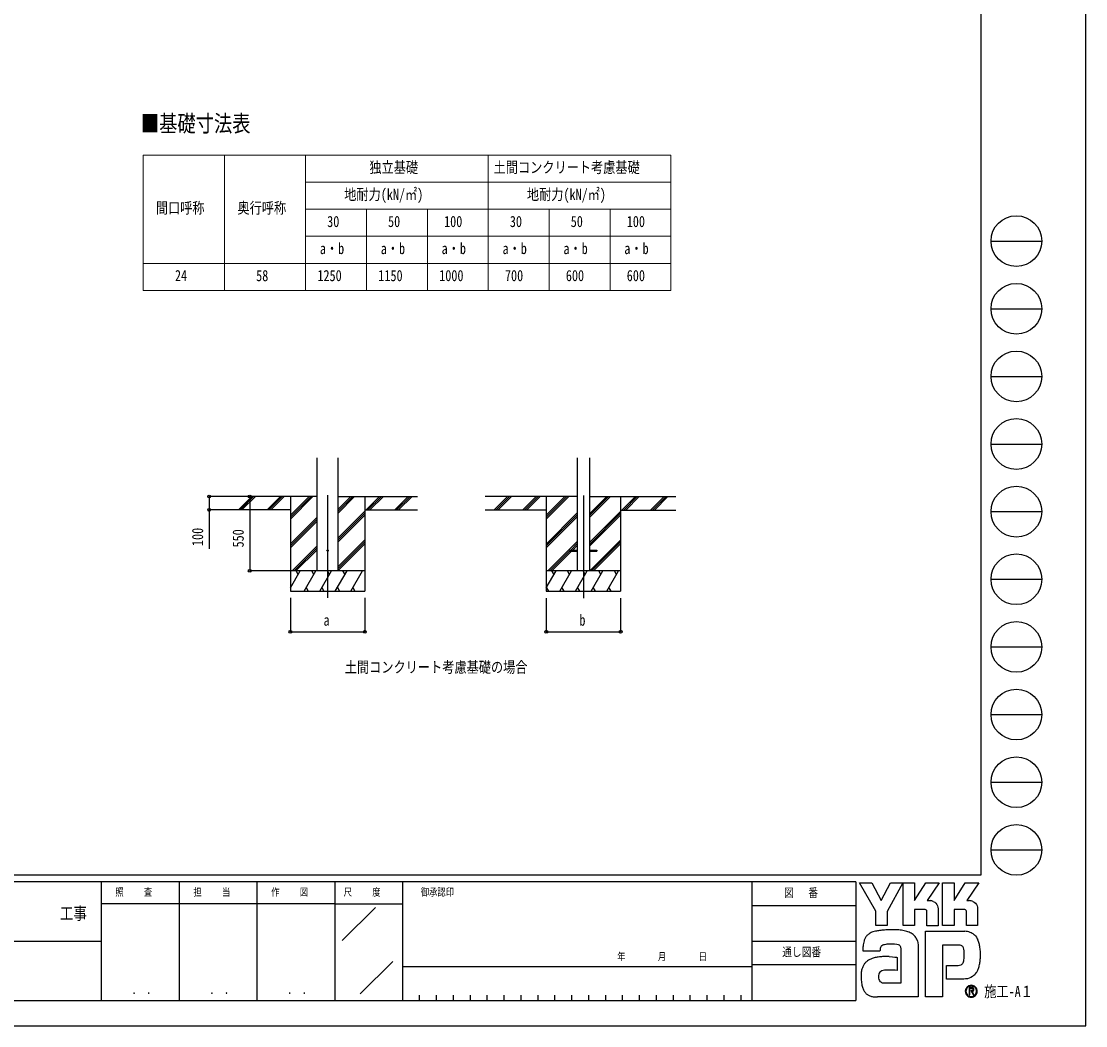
# Model space of a CAD drawing. Units: millimetres, scale not verified. Extents: x -10512 to 10512, y -7425 to 7425.
# Drawn here: x 2646 to 10512, y -7425 to 0 of the extents above; entities that cross this region are included whole.
import ezdxf
from ezdxf.enums import TextEntityAlignment as Align

# ---------------------------------------------------------------- set-up
doc = ezdxf.new("R2010")
doc.units = ezdxf.units.MM
doc.header["$LTSCALE"] = 30
doc.layers.add('0-1_TABLE1', color=7, linetype='Continuous', lineweight=18)
for name, color, linetype in [('0-2_USER1', 3, 'Continuous'), ('0-3_YKK_12', 2, 'Continuous'), ('0-4_YKK_A1', 4, 'Continuous'), ('0-5_YKK_D', 6, 'Continuous'), ('0-6_YKK_ZWAK', 7, 'Continuous')]:
    doc.layers.add(name, color=color, linetype=linetype)
doc.styles.add('ＭＳ ゴシック', font='')
doc.styles.get('ＭＳ ゴシック').set_extended_font_data('MS Gothic')

msp = doc.modelspace()

# ---------------------------------------------------------------- linework, layer by layer
at = {"layer": '0-1_TABLE1'}
for p, q in [((3547.55, -989.47), (7447.55, -989.47)), ((3547.55, -989.47), (3547.55, -1989.47)), ((4147.55, -989.47), (4147.55, -1989.47)), ((4747.55, -989.47), (4747.55, -1989.47)), ((6097.55, -989.47), (6097.55, -1989.47)), ((4747.55, -1189.47), (7447.55, -1189.47)), ((4747.55, -1389.47), (7447.55, -1389.47)), ((5197.55, -1389.47), (5197.55, -1989.47)), ((5647.55, -1389.47), (5647.55, -1989.47)), ((6547.55, -1389.47), (6547.55, -1989.47)), ((6997.55, -1389.47), (6997.55, -1989.47)), ((4747.55, -1589.47), (7447.55, -1589.47)), ((3547.55, -1789.47), (7447.55, -1789.47)), ((3547.55, -1989.47), (7447.55, -1989.47))]:
    msp.add_line(p, q, dxfattribs=at)
msp.add_lwpolyline([(7447.55, -989.47), (7447.55, -1389.47), (7447.55, -1989.47)], dxfattribs=at)
at = {"layer": '0-3_YKK_12'}
for p, q in [((4909.55, -3503.29), (4909.55, -4262.5)), ((6800.55, -3504.29), (6800.55, -4263.5))]:
    msp.add_line(p, q, dxfattribs=at)
at = {"layer": '0-4_YKK_A1'}
for p, q in [((4831.8, -4062.5), (4831.8, -3227.15)), ((4987.3, -4062.5), (4987.3, -3227.15)), ((6755.35, -3228.15), (6755.35, -4063.5)), ((6845.75, -3228.15), (6845.75, -4063.5)), ((4831.8, -3512.5), (4183.6, -3512.5)), ((4250.29, -3611.1), (4348.88, -3512.5)), ((4263.02, -3612.5), (4363.02, -3512.5)), ((4277.17, -3612.5), (4377.17, -3512.5)), ((4462.42, -3611.1), (4561.01, -3512.5)), ((4475.16, -3612.5), (4575.16, -3512.5)), ((4489.3, -3612.5), (4589.3, -3512.5)), ((4634.55, -3512.5), (4634.55, -4212.5)), ((4634.55, -3679.38), (4801.43, -3512.5)), ((4634.55, -3665.24), (4787.29, -3512.5)), ((4634.55, -3651.1), (4773.15, -3512.5)), ((4987.3, -3635), (5109.8, -3512.5)), ((4987.3, -3620.86), (5095.66, -3512.5)), ((4987.3, -3606.71), (5081.51, -3512.5)), ((4987.3, -3512.5), (5575.17, -3512.5)), ((5184.55, -3512.5), (5184.55, -4212.5)), ((5193.65, -3612.5), (5293.65, -3512.5)), ((5207.79, -3612.5), (5307.79, -3512.5)), ((5221.93, -3612.5), (5321.93, -3512.5)), ((5405.78, -3612.5), (5505.78, -3512.5)), ((5419.92, -3612.5), (5519.92, -3512.5)), ((5434.06, -3612.5), (5534.06, -3512.5)), ((6755.35, -3513.5), (6074.6, -3513.5)), ((6141.29, -3612.1), (6239.88, -3513.5)), ((6154.02, -3613.5), (6254.03, -3513.5)), ((6168.17, -3613.5), (6268.17, -3513.5)), ((6353.42, -3612.1), (6452.02, -3513.5)), ((6366.16, -3613.5), (6466.16, -3513.5)), ((6380.3, -3613.5), (6480.3, -3513.5)), ((6525.55, -3513.5), (6525.55, -4213.5)), ((6525.55, -3680.38), (6692.43, -3513.5)), ((6525.55, -3666.24), (6678.29, -3513.5)), ((6525.55, -3652.1), (6664.15, -3513.5)), ((6845.75, -3668.55), (7000.8, -3513.5)), ((6845.75, -3654.41), (6986.66, -3513.5)), ((6845.75, -3640.26), (6972.52, -3513.5)), ((6845.75, -3513.5), (7483.76, -3513.5)), ((7075.55, -3513.5), (7075.55, -4213.5)), ((7084.65, -3613.5), (7184.65, -3513.5)), ((7098.79, -3613.5), (7198.79, -3513.5)), ((7112.93, -3613.5), (7212.93, -3513.5)), ((7296.78, -3613.5), (7396.78, -3513.5)), ((7310.92, -3613.5), (7410.92, -3513.5)), ((7325.06, -3613.5), (7425.06, -3513.5)), ((4634.55, -3612.5), (4183.6, -3612.5)), ((5184.55, -3612.5), (5575.17, -3612.5)), ((6525.55, -3613.5), (6074.6, -3613.5)), ((7075.55, -3613.5), (7483.76, -3613.5)), ((4634.55, -3863.23), (4831.8, -3665.98)), ((4634.55, -3877.37), (4831.8, -3680.12)), ((4634.55, -3891.51), (4831.8, -3694.26)), ((4987.3, -3818.84), (5184.55, -3621.6)), ((4987.3, -3832.99), (5184.55, -3635.74)), ((4987.3, -3847.13), (5184.55, -3649.88)), ((6525.55, -3864.23), (6755.35, -3634.43)), ((6525.55, -3878.37), (6755.35, -3648.57)), ((6525.55, -3892.51), (6755.35, -3662.71)), ((6845.75, -3852.39), (7075.55, -3622.6)), ((6845.75, -3866.54), (7075.55, -3636.74)), ((6845.75, -3880.68), (7075.55, -3650.88)), ((4987.3, -4030.97), (5184.55, -3833.73)), ((4987.3, -4045.12), (5184.55, -3847.87)), ((6538.41, -4063.5), (6755.35, -3846.56)), ((6846.77, -4063.5), (7075.55, -3834.73)), ((6860.92, -4063.5), (7075.55, -3848.87)), ((4647.41, -4062.5), (4831.8, -3878.11)), ((4661.55, -4062.5), (4831.8, -3892.25)), ((4675.69, -4062.5), (4831.8, -3906.39)), ((4987.3, -4059.26), (5184.55, -3862.01)), ((6552.55, -4063.5), (6700.55, -3915.5)), ((6566.69, -4063.5), (6712.19, -3918)), ((6700.55, -3909), (6700.55, -3918)), ((6700.55, -3909), (6755.35, -3909)), ((6700.55, -3918), (6755.35, -3918)), ((6707.05, -3909), (6755.35, -3860.7)), ((6721.19, -3909), (6755.35, -3874.84)), ((6845.75, -3909), (6900.55, -3909)), ((6845.75, -3918), (6900.55, -3918)), ((6875.06, -4063.5), (7075.55, -3863.01)), ((6900.55, -3909), (6900.55, -3918)), ((5184.55, -4062.5), (4634.55, -4062.5)), ((4634.55, -4187.95), (4706.98, -4062.5)), ((4691.98, -4088.48), (4676.98, -4062.5)), ((4735.85, -4212.5), (4822.45, -4062.5)), ((4807.45, -4088.48), (4792.45, -4062.5)), ((4851.32, -4212.5), (4937.92, -4062.5)), ((4922.92, -4088.48), (4907.92, -4062.5)), ((4966.79, -4212.5), (5053.39, -4062.5)), ((5038.39, -4088.48), (5023.39, -4062.5)), ((5082.26, -4212.5), (5168.86, -4062.5)), ((5138.86, -4062.5), (5138.86, -4062.5)), ((7075.55, -4063.5), (6525.55, -4063.5)), ((6525.55, -4188.95), (6597.98, -4063.5)), ((6582.98, -4089.48), (6567.98, -4063.5)), ((6626.85, -4213.5), (6713.45, -4063.5)), ((6698.45, -4089.48), (6683.45, -4063.5)), ((6742.32, -4213.5), (6828.92, -4063.5)), ((6813.92, -4089.48), (6798.92, -4063.5)), ((6857.79, -4213.5), (6944.39, -4063.5)), ((6929.39, -4089.48), (6914.39, -4063.5)), ((6973.26, -4213.5), (7059.86, -4063.5)), ((7044.86, -4089.48), (7029.86, -4063.5)), ((4634.55, -4212.5), (5184.55, -4212.5)), ((4750.84, -4186.52), (4765.84, -4212.5)), ((4866.31, -4186.52), (4881.31, -4212.5)), ((4981.79, -4186.52), (4996.79, -4212.5)), ((5097.26, -4186.52), (5112.25, -4212.5)), ((6525.55, -4213.5), (7075.55, -4213.5)), ((6526.38, -4187.52), (6541.37, -4213.5)), ((6641.85, -4187.52), (6656.84, -4213.5)), ((6757.32, -4187.52), (6772.31, -4213.5)), ((6872.79, -4187.52), (6887.79, -4213.5)), ((6988.26, -4187.52), (7003.25, -4213.5))]:
    msp.add_line(p, q, dxfattribs=at)
msp.add_circle((4909.55, -3912.5), 5, dxfattribs=at)
at = {"layer": '0-5_YKK_D'}
for p, q in [((4182.6, -3512.5), (4033.55, -3512.5)), ((4334.55, -3512.5), (4334.55, -4062.5)), ((4182.6, -3612.5), (4033.55, -3612.5)), ((4633.55, -4062.5), (4333.55, -4062.5)), ((4634.55, -4262.5), (4634.55, -4513.5)), ((5184.55, -4262.5), (5184.55, -4513.5)), ((6525.55, -4263.5), (6525.55, -4513.5)), ((7075.55, -4263.5), (7075.55, -4513.5)), ((4634.55, -4512.5), (5184.55, -4512.5)), ((6525.55, -4512.5), (7075.55, -4512.5))]:
    msp.add_line(p, q, dxfattribs=at)
msp.add_lwpolyline([(4034.55, -3512.5), (4034.55, -3612.5), (4034.55, -3899)], dxfattribs=at)
for centre in [(4034.55, -3512.5), (4334.55, -3512.5), (4034.55, -3612.5), (4334.55, -4062.5), (4634.55, -4512.5), (5184.55, -4512.5), (6525.55, -4512.5), (7075.55, -4512.5)]:
    msp.add_circle(centre, 10.62, dxfattribs=at)
at = {"layer": '0-6_YKK_ZWAK'}
for p, q in [((9737.55, 6937.5), (9737.55, -6312.5)), ((9812.55, -1625), (10187.55, -1625)), ((9812.55, -2125), (10187.55, -2125)), ((9812.55, -2625), (10187.55, -2625)), ((9812.55, -3125), (10187.55, -3125)), ((9812.55, -3625), (10187.55, -3625)), ((9812.55, -4125), (10187.55, -4125)), ((9812.55, -4625), (10187.55, -4625)), ((9812.55, -5125), (10187.55, -5125)), ((9812.55, -5625), (10187.55, -5625)), ((9812.55, -6125), (10187.55, -6125)), ((9737.55, -6312.5), (-9762.45, -6312.5)), ((3237.55, -6362.5), (-12.45, -6362.5)), ((3812.55, -6362.5), (3812.55, -7237.5)), ((4387.55, -6362.5), (4387.55, -7237.5)), ((4962.55, -6362.5), (4962.55, -7237.5)), ((5462.55, -6362.5), (4962.55, -6362.5)), ((8043.8, -6362.5), (5462.55, -6362.5)), ((5462.55, -6362.5), (5462.55, -7237.5)), ((8043.8, -6362.5), (8043.8, -7237.5)), ((8812.55, -6362.5), (8043.8, -6362.5)), ((8812.55, -6362.5), (8812.55, -7237.5)), ((4962.55, -6525), (3237.55, -6525)), ((4962.55, -6525), (5462.55, -6525)), ((5017.76, -6795.73), (5262.59, -6550.9)), ((8043.8, -6537.5), (8812.55, -6537.5)), ((-12.45, -6800), (3237.55, -6800)), ((8043.8, -6800), (8812.55, -6800)), ((5151.68, -7189.97), (5392.23, -6949.42)), ((5462.55, -6987.5), (8043.8, -6987.5)), ((8812.55, -6975), (8043.8, -6975)), ((9697.91, -7139.3), (9697.91, -7139.3)), ((5587.55, -7200), (5587.55, -7237.5)), ((5712.55, -7200), (5712.55, -7237.5)), ((5837.55, -7200), (5837.55, -7237.5)), ((5962.55, -7200), (5962.55, -7237.5)), ((6087.55, -7200), (6087.55, -7237.5)), ((6212.55, -7200), (6212.55, -7237.5)), ((6337.55, -7200), (6337.55, -7237.5)), ((6462.55, -7200), (6462.55, -7237.5)), ((6587.55, -7200), (6587.55, -7237.5)), ((6712.55, -7200), (6712.55, -7237.5)), ((6837.55, -7200), (6837.55, -7237.5)), ((6962.55, -7200), (6962.55, -7237.5)), ((7087.55, -7200), (7087.55, -7237.5)), ((7212.55, -7200), (7212.55, -7237.5)), ((7337.55, -7200), (7337.55, -7237.5)), ((7462.55, -7200), (7462.55, -7237.5)), ((7587.55, -7200), (7587.55, -7237.5)), ((7712.55, -7200), (7712.55, -7237.5)), ((7837.55, -7200), (7837.55, -7237.5)), ((7962.55, -7200), (7962.55, -7237.5)), ((9666.68, -7209.95), (9666.68, -7209.95)), ((-12.45, -7237.5), (3237.55, -7237.5)), ((3237.55, -7237.5), (4962.55, -7237.5)), ((4962.55, -7237.5), (5462.55, -7237.5)), ((5462.55, -7237.5), (8043.8, -7237.5)), ((8043.8, -7237.5), (8812.55, -7237.5))]:
    msp.add_line(p, q, dxfattribs=at)
for points in [[(-10512.5, -7425), (10512.5, -7425), (10512.5, 7425), (-10512.5, 7425)], [(8840.05, -6370), (8932.08, -6370), (9001.18, -6500.25), (9070.1, -6370), (9162.19, -6370), (9044.18, -6579.98), (9044.18, -6685.33), (8960.24, -6685.33), (8960.24, -6577.14)]]:
    msp.add_lwpolyline(points, close=True, dxfattribs=at)
for points in [[(4962.55, -6362.5), (3237.55, -6362.5), (3237.55, -7237.5)], [(9326.37, -6566.52), (9246.92, -6566.52), (9246.92, -6685.24), (9162.29, -6685.24), (9162.29, -6370), (9246.92, -6370), (9246.92, -6498.96), (9330.17, -6370), (9429.6, -6370), (9340.4, -6500.53), (9343.56, -6500.53), (9347.05, -6500.53), (9350.63, -6500.53), (9354.08, -6500.53), (9357.16, -6500.53), (9359.65, -6500.53), (9361.31, -6500.53), (9361.92, -6500.53)], [(9618.78, -6566.52), (9539.42, -6566.52), (9539.42, -6685.33), (9454.74, -6685.33), (9454.74, -6370), (9539.42, -6370), (9539.42, -6498.96), (9622.58, -6370), (9722.01, -6370), (9632.81, -6500.53), (9636, -6500.53), (9639.51, -6500.53), (9643.09, -6500.53), (9646.53, -6500.53), (9649.6, -6500.53), (9652.08, -6500.53), (9653.73, -6500.53), (9654.33, -6500.53)], [(9386.26, -6505.53), (9396.37, -6511.31), (9404.93, -6518.83), (9411.81, -6527.8), (9416.89, -6537.87), (9420.03, -6548.74), (9421.1, -6560.09), (9421.1, -6685.55), (9338.53, -6685.55), (9338.53, -6578.52)], [(9678.7, -6505.53), (9688.84, -6511.31), (9697.44, -6518.83), (9704.35, -6527.8), (9709.46, -6537.87), (9712.62, -6548.74), (9713.7, -6560.09), (9713.7, -6685.33), (9630.93, -6685.33), (9630.93, -6578.52)], [(9572.17, -6828.77), (9452.98, -6828.77), (9452.98, -7212.5), (9328.08, -7212.5), (9328.08, -6726.98), (9618.38, -6726.98)], [(9696.78, -6761.28), (9704.93, -6771.56), (9711.03, -6781.52), (9715.29, -6790.54)], [(9011.99, -6830.78), (9006.18, -6834.05), (9001.65, -6838.04), (8998.22, -6842.71), (8995.73, -6847.99), (8994.01, -6853.83), (8992.9, -6860.17), (8992.23, -6866.97), (8991.82, -6874.17), (8866.86, -6874.47), (8867.23, -6857.38), (8867.92, -6838.18)], [(9269.27, -6797.91), (9272.82, -6812.25), (9274.83, -6827.61), (9275.46, -6843.97), (9275.46, -7212.5), (8973.88, -7212.5)], [(9059.87, -6913.82), (9083.52, -6915.38), (9102.11, -6917.46), (9114.28, -6919.42), (9118.63, -6920.58), (9118.63, -7016.18), (9104.81, -7014.72), (9089.64, -7013.9), (9074.12, -7013.58), (9059.22, -7013.63), (9045.92, -7013.91), (9035.21, -7014.27), (9028.06, -7014.59), (9025.46, -7014.73), (9014.66, -7016.71), (9005.34, -7019.8), (8997.51, -7024.03), (8991.17, -7029.42), (8986.32, -7035.99), (8982.96, -7043.76), (8981.09, -7052.75), (8980.71, -7062.98), (8981.91, -7074.22), (8984.29, -7083.52), (8987.73, -7091.04), (8992.07, -7096.97), (8997.15, -7101.49), (9002.83, -7104.76), (9008.97, -7106.98), (9015.4, -7108.31), (9148.16, -7108.31), (9148.16, -6862.68), (9148.19, -6857.81), (9147.94, -6853.05), (9147.32, -6848.47), (9146.25, -6844.12), (9144.66, -6840.06), (9142.46, -6836.37), (9139.59, -6833.1), (9135.97, -6830.31)], [(9135.97, -6830.31), (9128.18, -6827.25), (9115.73, -6824.67), (9099.85, -6822.75), (9081.77, -6821.74), (9062.71, -6821.82), (9043.91, -6823.21)], [(9614.57, -6902.49), (9614.41, -6886.58), (9613.65, -6872.24), (9611.86, -6859.66), (9608.59, -6848.98)], [(9686.41, -7052.43), (9674.87, -7061.39), (9662.86, -7068.44), (9650.46, -7073.7), (9637.75, -7077.3), (9624.84, -7079.36), (9611.8, -7080.02), (9483.4, -7080.02), (9483.4, -6979.16), (9555.8, -6979.16), (9569.15, -6978.97), (9580.89, -6977.83), (9590.97, -6974.88)], [(9686.52, -7156.49), (9686.45, -7155.03), (9686.27, -7153.62), (9685.97, -7152.26), (9685.55, -7150.97), (9685.01, -7149.75), (9684.35, -7148.59), (9683.58, -7147.52), (9682.7, -7146.53), (9681.54, -7145.51), (9680.26, -7144.62), (9678.85, -7143.86), (9677.33, -7143.23), (9675.7, -7142.74), (9673.96, -7142.39), (9672.12, -7142.18), (9670.19, -7142.11), (9651.25, -7142.11), (9651.25, -7197.85), (9656.97, -7197.85), (9656.97, -7147.79), (9670.19, -7147.79), (9671.56, -7147.84), (9672.84, -7147.97), (9674.04, -7148.19), (9675.16, -7148.5), (9676.18, -7148.89), (9677.11, -7149.36), (9677.94, -7149.92), (9678.66, -7150.56)], [(9680.9, -7156.49), (9680.55, -7159.17), (9679.59, -7161.28), (9678.15, -7162.89), (9676.37, -7164.06), (9674.36, -7164.86), (9672.26, -7165.35), (9670.21, -7165.6), (9668.32, -7165.67), (9663.36, -7165.67), (9665.86, -7169.92), (9682.23, -7198.04), (9688.78, -7198.04), (9673, -7170.98), (9674.48, -7170.68), (9675.89, -7170.31), (9677.23, -7169.86), (9678.49, -7169.33), (9679.67, -7168.72), (9680.77, -7168.04), (9681.78, -7167.28), (9682.7, -7166.44)]]:
    msp.add_lwpolyline(points, dxfattribs=at)
for centre in [(10000.05, -1625), (10000.05, -2125), (10000.05, -2625), (10000.05, -3125), (10000.05, -3625), (10000.05, -4125), (10000.05, -4625), (10000.05, -5125), (10000.05, -5625), (10000.05, -6125)]:
    msp.add_circle(centre, 187.5, dxfattribs=at)
for centre, radius, start, end in [((9362.04, -6562.97), 62.44, 78.26798, 90.11215), ((9362.93, -6558.43), 57.81, 66.19963, 78.22058), ((9654.45, -6563.08), 62.55, 78.27851, 90.10826), ((9655.31, -6558.7), 58.09, 66.2483, 78.23226), ((9326.81, -6578.23), 11.72, 358.57817, 92.1683), ((9619.27, -6578.18), 11.67, 358.29941, 92.43455), ((8962.34, -6819.6), 90.18, 138.03852, 152.12015), ((8962.33, -6820.02), 90.45, 122.60463, 137.83438), ((8974.29, -6839.36), 113.2, 108.37421, 122.42809), ((8993.23, -6906.73), 183.13, 100.93159, 107.35499), ((9055.13, -7207.04), 489.75, 97.86054, 101.37938), ((9084.19, -7408.95), 693.73, 94.90201, 97.9576), ((9086.17, -7425.11), 710, 91.6169, 94.94971), ((9083.42, -7310.15), 595.01, 87.51794, 91.66439), ((9091.15, -7144.44), 429.12, 81.92631, 87.59083), ((9113.97, -6988.08), 271.1, 73.67137, 82.05943), ((9147.82, -6874.79), 152.88, 60.60528, 73.9085), ((9161.67, -6847.16), 122.01, 52.17347, 59.90542), ((9174.06, -6831.12), 101.74, 43.55042, 52.14561), ((9180.89, -6824.52), 92.24, 34.48659, 43.50182), ((9613.64, -6860.53), 133.64, 78.73198, 87.96551), ((9617.56, -6840.49), 113.22, 69.03034, 78.69541), ((9621.21, -6830.75), 102.82, 59.39484, 68.9885), ((9622.9, -6827.78), 99.4, 50.3012, 59.3616), ((9622.28, -6828.48), 100.33, 42.05209, 50.28551), ((9094.51, -6851.15), 226.96, 171.55622, 176.72493), ((9017.6, -6839.67), 149.2, 163.48385, 171.57982), ((8979.01, -6828.22), 108.95, 152.2125, 163.4865), ((9044.98, -6909.07), 84.96, 102.4979, 112.84632), ((9061.41, -6979.98), 157.75, 96.37207, 102.75341), ((9180.94, -6824.38), 92.12, 25.58915, 34.43128), ((9172.74, -6828.22), 101.17, 17.43089, 25.54591), ((9572.85, -6890.03), 61.26, 77.94572, 90.63794), ((9578.18, -6865.04), 35.72, 60.20991, 77.92418), ((9581.63, -6858.55), 28.37, 39.8078, 59.75378), ((9576.78, -6862.26), 34.47, 22.65544, 39.38165), ((9572.73, -6857.03), 157.3, 14.76267, 25.00486), ((9476.25, -6883.32), 257.3, 7.9139, 14.95041), ((9017.56, -7179.03), 264.11, 99.87193, 106.59825), ((9031.61, -7258.18), 344.49, 94.78469, 99.91711), ((9038.45, -7336.93), 423.53, 90.80099, 94.81812), ((9039.49, -7395.56), 482.18, 87.57779, 90.82714), ((9330.51, -6903.94), 284.06, 355.2339, 0.29193), ((9379.89, -6897.34), 354.67, 2.54376, 8.01251), ((9340.42, -6901.25), 394.19, 352.8937, 357.82206), ((9324.66, -6900.24), 409.98, 357.76419, 2.60674), ((8981.14, -7040.72), 127.26, 153.89178, 164.94341), ((8962.32, -7031.67), 106.37, 142.04688, 153.80771), ((8958.69, -7029.07), 101.91, 130.60221, 141.94427), ((8964.69, -7036.28), 111.29, 120.60724, 130.53081), ((8976.54, -7056.43), 134.67, 112.58838, 120.58162), ((8992.48, -7094.75), 176.17, 106.61303, 112.59024), ((9579.3, -6948.57), 28.78, 293.91672, 314.09376), ((9575.37, -6945.11), 34, 314.78099, 333.92928), ((9550.12, -6932.85), 62.07, 334.00676, 347.34989), ((9481.24, -6916.9), 132.77, 347.14308, 355.40008), ((9533.51, -6937.79), 197.44, 339.22498, 347.31457), ((9422.87, -6911.98), 311.04, 347.15166, 352.97565), ((9095.33, -7058.72), 243.22, 174.55588, 182.47272), ((9231.24, -7056.58), 379.12, 181.90948, 187.89042), ((9022.45, -7051.74), 170.01, 164.97537, 174.56739), ((9603.07, -6958.47), 125.59, 311.57033, 318.66243), ((9588.53, -6945.72), 144.93, 318.67367, 325.29112), ((9625.9, -6973.56), 98.37, 326.23251, 339.61931), ((9071.73, -7079.01), 218.04, 187.80471, 196.36971), ((8987.51, -7103.89), 130.22, 196.3102, 208.20993), ((9666.75, -7170.47), 44.1, 90.09157, 179.92363), ((9666.48, -7170.33), 39.22, 134.8007, 180.12175), ((9666.59, -7170.11), 39.14, 89.86602, 135.149), ((9666.75, -7170.39), 44.02, 44.93442, 90.08536), ((9666.76, -7170.41), 39.44, 45.03108, 90.11509), ((9672.52, -7156.26), 8.38, 358.3894, 42.86139), ((9672.69, -7156.89), 13.84, 316.37674, 1.6565), ((9666.79, -7170.42), 39.43, 0.00643, 45.07115), ((9667.1, -7170.25), 43.68, 359.78949, 45.13288), ((8950.84, -7123.41), 88.68, 208.29777, 223.35561), ((8942.57, -7130.69), 77.67, 223.64205, 239.63663), ((8949.43, -7118.2), 91.91, 239.8785, 253.65355), ((8962, -7075.02), 136.89, 253.69102, 263.74909), ((8972.65, -6980.24), 232.26, 263.68487, 270.30455), ((9666.49, -7170.52), 43.83, 179.86065, 225.14399), ((9666.32, -7170.58), 39.06, 179.75513, 225.29722), ((9666.7, -7170.53), 43.98, 224.94536, 269.98445), ((9666.61, -7170.94), 39.01, 224.62822, 270.10973), ((9666.62, -7170.35), 39.6, 270.09072, 359.90926), ((9666.69, -7170.31), 44.2, 269.98802, 314.93777), ((9666.99, -7170.6), 43.78, 314.92572, 0.23508)]:
    msp.add_arc(centre, radius, start, end, dxfattribs=at)

# ---------------------------------------------------------------- texts
at = {"layer": '0-1_TABLE1', "style": 'ＭＳ ゴシック', "width": 0.8}
for s, p in [('独立基礎', (5218.55, -1145.72)), ('土間コンクリート考慮基礎', (6136.55, -1145.72)), ('地耐力(kN/㎡)', (5032.55, -1345.72)), ('地耐力(kN/㎡)', (6382.55, -1345.72)), ('間口呼称', (3640.55, -1445.72)), ('奥行呼称', (4243.55, -1445.72)), ('30', (4906.55, -1545.72)), ('50', (5356.55, -1545.72)), ('100', (5770.55, -1545.72)), ('30', (6256.55, -1545.72)), ('50', (6706.55, -1545.72)), ('100', (7120.55, -1545.72)), ('a・b', (4852.55, -1745.72)), ('a・b', (5302.55, -1745.72)), ('a・b', (5752.55, -1745.72)), ('a・b', (6202.55, -1745.72)), ('a・b', (6652.55, -1745.72)), ('a・b', (7102.55, -1745.72)), ('24', (3781.55, -1945.72)), ('58', (4381.55, -1945.72)), ('1250', (4834.55, -1945.72)), ('1150', (5284.55, -1945.72)), ('1000', (5734.55, -1945.72)), ('700', (6220.55, -1945.72)), ('600', (6670.55, -1945.72)), ('600', (7120.55, -1945.72))]:
    msp.add_text(s, height=82.48, dxfattribs=at).set_placement(p, align=Align.BOTTOM_LEFT)
at = {"layer": '0-2_USER1', "style": 'ＭＳ ゴシック', "width": 0.8}
for s, height, p in [('■基礎寸法表', 123.8, (3529.54, -854.27)), ('土間コンクリート考慮基礎の場合', 82.48, (5037.06, -4840))]:
    msp.add_text(s, height=height, dxfattribs=at).set_placement(p, align=Align.BOTTOM_LEFT)
at = {"layer": '0-5_YKK_D', "style": 'ＭＳ ゴシック', "width": 0.8}
for s, p in [('100', (4014.55, -3879)), ('550', (4314.55, -3889.5))]:
    msp.add_text(s, height=82.48, rotation=90, dxfattribs=at).set_placement(p, align=Align.BOTTOM_LEFT)
for s, p in [('b', (6770.55, -4492.5)), ('a', (4879.55, -4492.5))]:
    msp.add_text(s, height=82.48, dxfattribs=at).set_placement(p, align=Align.BOTTOM_LEFT)
at = {"layer": '0-6_YKK_ZWAK', "style": 'ＭＳ ゴシック', "width": 0.8}
for s, height, p in [('照     査', 54.99, (3341.05, -6481.25)), ('担     当', 54.99, (3918.05, -6481.25)), ('作     図', 54.99, (4493.05, -6481.25)), ('尺     度', 54.99, (5028.55, -6481.25)), ('御承認印', 54.99, (5597.85, -6481.25)), ('図\u3000 番', 64.15, (8283.51, -6493.75)), ('工事', 91.64, (2930.83, -6668.66)), ('通し図番', 64.15, (8269.51, -6931.25)), ('年        月        日', 54.99, (7049.77, -6958.04)), ('施工-A１', 82.48, (9762.55, -7237.5)), ('． ．', 64.79, (3462.5, -7210.88)), ('． ．', 64.79, (4037.5, -7210.88)), ('． ．', 64.79, (4612.5, -7210.88))]:
    msp.add_text(s, height=height, dxfattribs=at).set_placement(p, align=Align.BOTTOM_LEFT)

doc.saveas('drawing.dxf')
